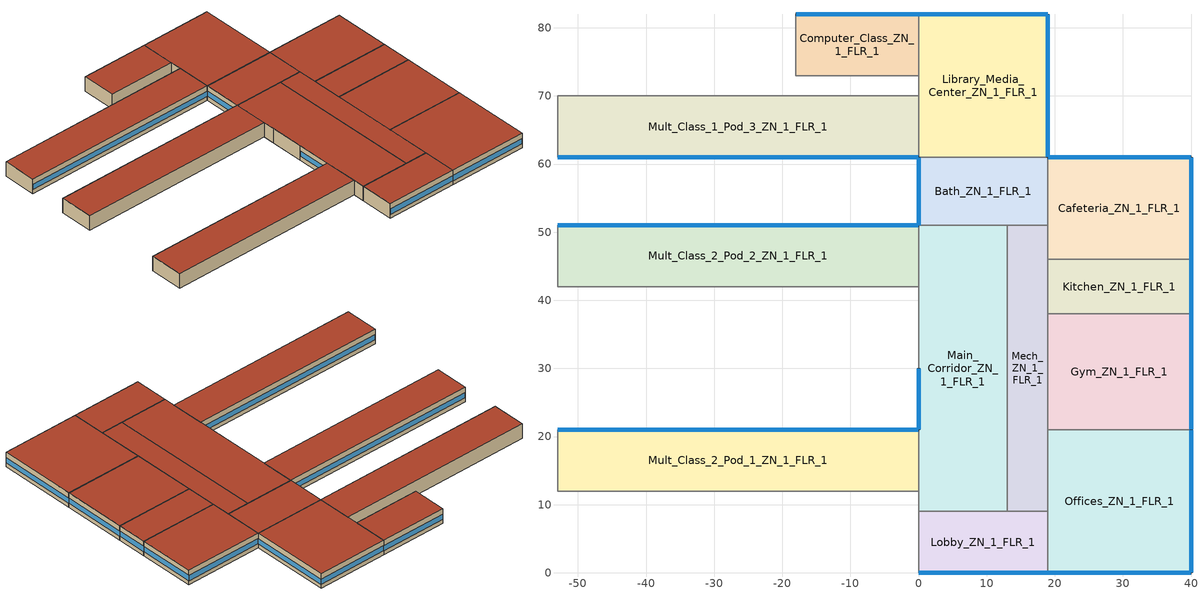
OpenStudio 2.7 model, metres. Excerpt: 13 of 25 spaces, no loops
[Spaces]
Library_Media_Center_ZN_1_FLR_1
 floor ground: 19,82 19,61 0,61 0,82 z0
 wall outside: 19,61 19,82 0,82 z0:4
 wall to Computer_Class_ZN_1_FLR_1: 0,82 0,73 z0:4
 wall to Bath_ZN_1_FLR_1: 0,61 19,61 z0:4
 wall to Mult_Class_1_Pod_3_ZN_1_FLR_1: 0,70 0,61 z0:4
 wall to Corridor_Pod_3_ZN_1_FLR_1: 0,73 0,70 z0:4
 window: 19,61.05 19,81.95 / 18.95,82 0.05,82 z1.1:2.51
 roof outside: 19,61 19,82 0,82 0,61 z4
Main_Corridor_ZN_1_FLR_1
 floor ground: 13,51 13,9 0,9 0,51 z0
 wall outside: 0,30 0,21 z0:4
 wall to Lobby_ZN_1_FLR_1: 0,9 13,9 z0:4
 wall to Mult_Class_2_Pod_2_ZN_1_FLR_1: 0,51 0,42 z0:4
 wall to Mult_Class_2_Pod_1_ZN_1_FLR_1: 0,21 0,12 z0:4
 wall to Corridor_Pod_1_ZN_1_FLR_1: 0,12 0,9 z0:4
 wall to Bath_ZN_1_FLR_1: 13,51 0,51 z0:4
 wall to Mech_ZN_1_FLR_1: 13,9 13,51 z0:4
 wall to Corridor_Pod_2_ZN_1_FLR_1: 0,42 0,39 z0:4
 wall to Mult_Class_1_Pod_2_ZN_1_FLR_1: 0,39 0,30 z0:4
 window: 0,29.95 0,21.05 z1.1:2.52
 roof outside: 13,9 13,51 0,51 0,9 z4
Kitchen_ZN_1_FLR_1
 floor ground: 40,46 40,38 19,38 19,46 z0
 wall outside: 40,38 40,46 z0:4
 wall to Mech_ZN_1_FLR_1: 19,46 19,38 z0:4
 wall to Cafeteria_ZN_1_FLR_1: 40,46 19,46 z0:4
 wall to Gym_ZN_1_FLR_1: 19,38 40,38 z0:4
 window: 40,38.05 40,45.95 z1.1:2.52
 roof outside: 40,38 40,46 19,46 19,38 z4
Computer_Class_ZN_1_FLR_1
 floor ground: 0,82 0,73 -18,73 -18,82 z0
 wall outside: 0,82 -18,82 z0:4
 wall to Corridor_Pod_3_ZN_1_FLR_1: -18,73 0,73 z0:4
 wall to Mult_Class_2_Pod_3_ZN_1_FLR_1: -18,82 -18,73 z0:4
 window: -0.05,82 -17.95,82 z1.1:2.51
 roof outside: 0,73 0,82 -18,82 -18,73 z4
Mech_ZN_1_FLR_1
 floor ground: 19,51 19,9 13,9 13,51 z0
 wall to Lobby_ZN_1_FLR_1: 13,9 19,9 z0:4
 wall to Offices_ZN_1_FLR_1: 19,9 19,21 z0:4
 wall to Gym_ZN_1_FLR_1: 19,21 19,38 z0:4
 wall to Bath_ZN_1_FLR_1: 19,51 13,51 z0:4
 wall to Cafeteria_ZN_1_FLR_1: 19,46 19,51 z0:4
 roof outside: 19,9 19,51 13,51 13,9 z4
Cafeteria_ZN_1_FLR_1
 floor ground: 40,61 40,46 19,46 19,61 z0
 wall outside: 40,46 40,61 19,61 z0:4
 wall to Bath_ZN_1_FLR_1: 19,61 19,51 z0:4
 window: 39.95,61 19.05,61 / 40,46.05 40,60.95 z1.1:2.51
 roof outside: 40,46 40,61 19,61 19,46 z4
Mult_Class_2_Pod_2_ZN_1_FLR_1
 floor ground: 0,51 0,42 -53,42 -53,51 z0
 wall outside: 0,51 -53,51 z0:4
 wall to Corner_Class_2_Pod_2_ZN_1_FLR_1: -53,51 -53,42 z0:4
 wall to Corridor_Pod_2_ZN_1_FLR_1: -53,42 0,42 z0:4
 window: -0.05,51 -52.95,51 z1.1:2.5
 roof outside: 0,42 0,51 -53,51 -53,42 z4
Bath_ZN_1_FLR_1
 floor ground: 19,61 19,51 0,51 0,61 z0
 wall outside: 0,61 0,51 z0:4
 window: 0,60.95 0,51.05 z1.1:2.51
 roof outside: 19,51 19,61 0,61 0,51 z4
Gym_ZN_1_FLR_1
 floor ground: 40,38 40,21 19,21 19,38 z0
 wall outside: 40,21 40,38 z0:4
 wall to Offices_ZN_1_FLR_1: 19,21 40,21 z0:4
 window: 40,21.05 40,37.95 z1.1:2.51
 roof outside: 40,21 40,38 19,38 19,21 z4
Lobby_ZN_1_FLR_1
 floor ground: 19,9 19,0 0,0 0,9 z0
 wall outside: 0,0 19,0 z0:4
 wall to Mult_Class_1_Pod_1_ZN_1_FLR_1: 0,9 0,0 z0:4
 wall to Offices_ZN_1_FLR_1: 19,0 19,9 z0:4
 window: 0.05,0 18.95,0 z1.1:2.51
 roof outside: 19,0 19,9 0,9 0,0 z4
Mult_Class_2_Pod_1_ZN_1_FLR_1
 floor ground: 0,21 0,12 -53,12 -53,21 z0
 wall outside: 0,21 -53,21 z0:4
 wall to Corner_Class_2_Pod_1_ZN_1_FLR_1: -53,21 -53,12 z0:4
 wall to Corridor_Pod_1_ZN_1_FLR_1: -53,12 0,12 z0:4
 window: -0.05,21 -52.95,21 z1.1:2.5
 roof outside: 0,12 0,21 -53,21 -53,12 z4
Offices_ZN_1_FLR_1
 floor ground: 40,21 40,0 19,0 19,21 z0
 wall outside: 19,0 40,0 40,21 z0:4
 window: 19.05,0 39.95,0 / 40,0.05 40,20.95 z1.1:2.51
 roof outside: 40,0 40,21 19,21 19,0 z4
Mult_Class_1_Pod_3_ZN_1_FLR_1
 floor ground: 0,70 0,61 -53,61 -53,70 z0
 wall outside: -53,61 0,61 z0:4
 wall to Corridor_Pod_3_ZN_1_FLR_1: 0,70 -53,70 z0:4
 wall to Corner_Class_1_Pod_3_ZN_1_FLR_1: -53,70 -53,61 z0:4
 window: -52.95,61 -0.05,61 z1.1:2.5
 roof outside: 0,61 0,70 -53,70 -53,61 z4
[Schedule:Ruleset]
Name | Default Day Schedule | Summer Design Day Schedule | Winter Design Day Schedule
SchoolPrimary BLDG_OCC_SCH_Cafeteria | SchoolPrimary BLDG_OCC_SCH_Cafeteria Default | SchoolPrimary BLDG_OCC_SCH_Cafeteria Summer Design Day 3 | SchoolPrimary BLDG_OCC_SCH_Cafeteria Winter Design Day
SchoolPrimary BLDG_OCC_SCH_Gym | SchoolPrimary BLDG_OCC_SCH_Gym Default | SchoolPrimary BLDG_OCC_SCH_Gym Summer Design Day 3 | SchoolPrimary BLDG_OCC_SCH_Gym Winter Design Day
SchoolPrimary BLDG_LIGHT_GYM_SCH | SchoolPrimary BLDG_LIGHT_GYM_SCH Default | SchoolPrimary BLDG_LIGHT_GYM_SCH Summer Design Day | SchoolPrimary BLDG_LIGHT_GYM_SCH Winter Design Day
SchoolPrimary KITCHEN_GAS_EQUIP_SCH | SchoolPrimary KITCHEN_GAS_EQUIP_SCH Default | SchoolPrimary KITCHEN_GAS_EQUIP_SCH Summer Design Day 3 | SchoolPrimary KITCHEN_GAS_EQUIP_SCH Winter Design Day
SchoolPrimary BLDG_LIGHT_LOBBYFLR1_SCH | SchoolPrimary BLDG_LIGHT_LOBBYFLR1_SCH Default | SchoolPrimary BLDG_LIGHT_LOBBYFLR1_SCH Summer Design Day | SchoolPrimary BLDG_LIGHT_LOBBYFLR1_SCH Winter Design Day
SchoolPrimary BLDG_OCC_SCH_Offices | SchoolPrimary BLDG_OCC_SCH_Offices Default | SchoolPrimary BLDG_OCC_SCH_Offices Summer Design Day 3 | SchoolPrimary BLDG_OCC_SCH_Offices Winter Design Day
SchoolPrimary BLDG_LIGHT_BATH_SCH | SchoolPrimary BLDG_LIGHT_BATH_SCH Default | SchoolPrimary BLDG_LIGHT_BATH_SCH Summer Design Day | SchoolPrimary BLDG_LIGHT_BATH_SCH Winter Design Day
[Schedule:Day]
Clothing Schedule Summer Clothes: 24, 0, 0.5
SchoolPrimary BLDG_OCC_SCH_Cafeteria Default; SchoolPrimary BLDG_OCC_SCH_Cafeteria Winter Design Day; SchoolPrimary BLDG_OCC_SCH_Cafeteria Wknd Day; SchoolPrimary BLDG_OCC_SCH_Cafeteria Wknd Day 1; SchoolPrimary BLDG_OCC_SCH Wknd Day; SchoolPrimary BLDG_OCC_SCH Wknd Day 1; SchoolPrimary BLDG_OCC_SCH_Gym Default; SchoolPrimary BLDG_OCC_SCH_Gym Winter Design Day; SchoolPrimary BLDG_OCC_SCH_Gym Wknd Day; SchoolPrimary BLDG_OCC_SCH_Gym Wknd Day 1; SchoolPrimary BLDG_LIGHT_GYM_SCH Winter Design Day; SchoolPrimary BLDG_LIGHT_LOBBYFLR1_SCH Winter Design Day; SchoolPrimary BLDG_OCC_SCH_Offices Default; SchoolPrimary BLDG_OCC_SCH_Offices Winter Design Day; SchoolPrimary BLDG_OCC_SCH_Offices Wknd Day; SchoolPrimary BLDG_OCC_SCH_Offices Wknd Day 1; SchoolPrimary BLDG_LIGHT_BATH_SCH Winter Design Day: 24, 0, 0
SchoolPrimary BLDG_OCC_SCH_Cafeteria Wkdy|SmrDsn Day; SchoolPrimary BLDG_OCC_SCH_Cafeteria Summer Design Day 3; SchoolPrimary BLDG_OCC_SCH_Cafeteria Wkdy|SmrDsn Day 2: 9, 0, 0, 15, 0, 0.95, 20, 0, 0.35, 24, 0, 0
SchoolPrimary BLDG_OCC_SCH_Cafeteria Wkdy|SmrDsn Day 1: 9, 0, 0, 17, 0, 0.15, 19, 0, 0.35, 24, 0, 0
SchoolPrimary BLDG_LIGHT_SCH Wkdy Day; SchoolPrimary BLDG_LIGHT_SCH Wkdy Day 2; SchoolPrimary BLDG_LIGHT_CLASSROOM_SCH Wkdy Day; SchoolPrimary BLDG_LIGHT_CLASSROOM_SCH Wkdy Day 2; SchoolPrimary BLDG_LIGHT_CORRIDOR_SCH Wkdy Day; SchoolPrimary BLDG_LIGHT_CORRIDOR_SCH Wkdy Day 2; SchoolPrimary BLDG_LIGHT_GYM_SCH Wkdy Day; SchoolPrimary BLDG_LIGHT_GYM_SCH Wkdy Day 2; SchoolPrimary BLDG_LIGHT_LIBRARY_SCH Wkdy Day; SchoolPrimary BLDG_LIGHT_LIBRARY_SCH Wkdy Day 2; SchoolPrimary BLDG_LIGHT_LOBBYFLR1_SCH Wkdy Day; SchoolPrimary BLDG_LIGHT_LOBBYFLR1_SCH Wkdy Day 2; SchoolPrimary BLDG_LIGHT_BATH_SCH Wkdy Day; SchoolPrimary BLDG_LIGHT_BATH_SCH Wkdy Day 2: 7, 0, 0.1773, 21, 0, 0.9, 24, 0, 0.1773
SchoolPrimary BLDG_LIGHT_SCH Wknd Day; SchoolPrimary BLDG_LIGHT_SCH Wknd Day 1; SchoolPrimary BLDG_LIGHT_CLASSROOM_SCH Wknd Day; SchoolPrimary BLDG_LIGHT_CLASSROOM_SCH Wknd Day 1; SchoolPrimary BLDG_LIGHT_CORRIDOR_SCH Wknd Day; SchoolPrimary BLDG_LIGHT_CORRIDOR_SCH Wknd Day 1; SchoolPrimary BLDG_LIGHT_GYM_SCH Default; SchoolPrimary BLDG_LIGHT_GYM_SCH Wknd Day; SchoolPrimary BLDG_LIGHT_GYM_SCH Wknd Day 1; SchoolPrimary BLDG_LIGHT_LIBRARY_SCH Wknd Day; SchoolPrimary BLDG_LIGHT_LIBRARY_SCH Wknd Day 1; SchoolPrimary BLDG_LIGHT_LOBBYFLR1_SCH Default; SchoolPrimary BLDG_LIGHT_LOBBYFLR1_SCH Wknd Day; SchoolPrimary BLDG_LIGHT_LOBBYFLR1_SCH Wknd Day 1; SchoolPrimary BLDG_LIGHT_BATH_SCH Default; SchoolPrimary BLDG_LIGHT_BATH_SCH Wknd Day; SchoolPrimary BLDG_LIGHT_BATH_SCH Wknd Day 1: 24, 0, 0.1773
SchoolPrimary BLDG_LIGHT_SCH Wkdy Day 1; SchoolPrimary BLDG_LIGHT_CLASSROOM_SCH Wkdy Day 1; SchoolPrimary BLDG_LIGHT_CORRIDOR_SCH Wkdy Day 1; SchoolPrimary BLDG_LIGHT_GYM_SCH Wkdy Day 1; SchoolPrimary BLDG_LIGHT_LIBRARY_SCH Wkdy Day 1; SchoolPrimary BLDG_LIGHT_LOBBYFLR1_SCH Wkdy Day 1; SchoolPrimary BLDG_LIGHT_BATH_SCH Wkdy Day 1: 8, 0, 0.1773, 20, 0, 0.5, 24, 0, 0.1773
SchoolPrimary KITCHEN_ELEC_EQUIP_SCH Wkdy Day; SchoolPrimary KITCHEN_ELEC_EQUIP_SCH Wkdy Day 1; SchoolPrimary KITCHEN_ELEC_EQUIP_SCH Wkdy Day 2: 8, 0, 0.1, 10, 0, 0.15, 13, 0, 0.25, 15, 0, 0.15, 24, 0, 0.1
SchoolPrimary KITCHEN_ELEC_EQUIP_SCH Wknd Day; SchoolPrimary KITCHEN_ELEC_EQUIP_SCH Wknd Day 1: 24, 0, 0.1
SchoolPrimary INFIL_SCH_PNNL SmrDsn|Wkdy Day: 7, 0, 1, 21, 0, 0.25, 24, 0, 1
SchoolPrimary BLDG_OCC_SCH Wkdy|SmrDsn Day; SchoolPrimary BLDG_OCC_SCH Wkdy|SmrDsn Day 2: 8, 0, 0, 16, 0, 0.95, 21, 0, 0.15, 24, 0, 0
SchoolPrimary BLDG_OCC_SCH Wkdy|SmrDsn Day 1: 8, 0, 0, 21, 0, 0.15, 24, 0, 0
SchoolPrimary BLDG_EQUIP_SCH Wkdy Day; SchoolPrimary BLDG_EQUIP_SCH Wkdy Day 2: 8, 0, 0.35, 17, 0, 0.95, 24, 0, 0.35
SchoolPrimary BLDG_EQUIP_SCH Wknd Day: 24, 0, 0.35
SchoolPrimary BLDG_EQUIP_SCH Wkdy Day 1: 8, 0, 0.25, 17, 0, 0.5, 24, 0, 0.25
SchoolPrimary BLDG_EQUIP_SCH Wknd Day 1: 24, 0, 0.25
SchoolPrimary BLDG_OCC_SCH_Gym Wkdy|SmrDsn Day; SchoolPrimary BLDG_OCC_SCH_Gym Summer Design Day 3; SchoolPrimary BLDG_OCC_SCH_Gym Wkdy|SmrDsn Day 2: 8, 0, 0, 16, 0, 0.35, 21, 0, 0.95, 24, 0, 0
SchoolPrimary BLDG_OCC_SCH_Gym Wkdy|SmrDsn Day 1: 8, 0, 0, 21, 0, 0.35, 24, 0, 0
SchoolPrimary BLDG_LIGHT_GYM_SCH Summer Design Day; SchoolPrimary BLDG_LIGHT_LOBBYFLR1_SCH Summer Design Day; SchoolPrimary BLDG_LIGHT_BATH_SCH Summer Design Day; SchoolPrimary ALWAYS_ON Default; SchoolPrimary ALWAYS_ON Winter Design Day; SchoolPrimary ALWAYS_ON Summer Design Day: 24, 0, 1
SchoolPrimary KITCHEN_GAS_EQUIP_SCH Default; SchoolPrimary KITCHEN_GAS_EQUIP_SCH Winter Design Day; SchoolPrimary KITCHEN_GAS_EQUIP_SCH Wknd Day; SchoolPrimary KITCHEN_GAS_EQUIP_SCH Wknd Day 1: 24, 0, 0.02
SchoolPrimary KITCHEN_GAS_EQUIP_SCH Wkdy|SmrDsn Day; SchoolPrimary KITCHEN_GAS_EQUIP_SCH Wkdy|SmrDsn Day 1; SchoolPrimary KITCHEN_GAS_EQUIP_SCH Summer Design Day 3; SchoolPrimary KITCHEN_GAS_EQUIP_SCH Wkdy|SmrDsn Day 2: 8, 0, 0.02, 10, 0, 0.15, 13, 0, 0.2, 15, 0, 0.1, 24, 0, 0.02
SchoolPrimary BLDG_OCC_SCH_Offices Wkdy|SmrDsn Day; SchoolPrimary BLDG_OCC_SCH_Offices Summer Design Day 3; SchoolPrimary BLDG_OCC_SCH_Offices Wkdy|SmrDsn Day 2: 8, 0, 0, 17, 0, 0.95, 21, 0, 0.15, 24, 0, 0
SchoolPrimary BLDG_OCC_SCH_Offices Wkdy|SmrDsn Day 1: 8, 0, 0, 17, 0, 0.5, 21, 0, 0.15, 24, 0, 0
[Schedule:Rule] Date Specification Type=DateRange; Start Day=1
Name | Schedule Ruleset | Rule Order | Day Schedule | Apply Monday | Apply Tuesday | Apply Wednesday | Apply Thursday | Apply Friday | Start Month | End Month | End Day | Apply Sunday | Apply Saturday
Schedule Rule 2 | SchoolPrimary BLDG_OCC_SCH_Cafeteria | 4 | SchoolPrimary BLDG_OCC_SCH_Cafeteria Wkdy|SmrDsn Day | Yes | Yes | Yes | Yes | Yes | 1 | 6 | 30
Schedule Rule 3 | SchoolPrimary BLDG_OCC_SCH_Cafeteria | 3 | SchoolPrimary BLDG_OCC_SCH_Cafeteria Wknd Day |  |  |  |  |  | 1 | 6 | 30 | Yes | Yes
Schedule Rule 4 | SchoolPrimary BLDG_OCC_SCH_Cafeteria | 2 | SchoolPrimary BLDG_OCC_SCH_Cafeteria Wkdy|SmrDsn Day 1 | Yes | Yes | Yes | Yes | Yes | 7 | 9 | 1
Schedule Rule 5 | SchoolPrimary BLDG_OCC_SCH_Cafeteria | 1 | SchoolPrimary BLDG_OCC_SCH_Cafeteria Wknd Day 1 |  |  |  |  |  | 7 | 9 | 1 | Yes | Yes
Schedule Rule 6 | SchoolPrimary BLDG_OCC_SCH_Cafeteria | 0 | SchoolPrimary BLDG_OCC_SCH_Cafeteria Wkdy|SmrDsn Day 2 | Yes | Yes | Yes | Yes | Yes | 9 | 12 | 31
Schedule Rule 40 | SchoolPrimary BLDG_OCC_SCH_Gym | 4 | SchoolPrimary BLDG_OCC_SCH_Gym Wkdy|SmrDsn Day | Yes | Yes | Yes | Yes | Yes | 1 | 6 | 30
Schedule Rule 41 | SchoolPrimary BLDG_OCC_SCH_Gym | 3 | SchoolPrimary BLDG_OCC_SCH_Gym Wknd Day |  |  |  |  |  | 1 | 6 | 30 | Yes | Yes
Schedule Rule 42 | SchoolPrimary BLDG_OCC_SCH_Gym | 2 | SchoolPrimary BLDG_OCC_SCH_Gym Wkdy|SmrDsn Day 1 | Yes | Yes | Yes | Yes | Yes | 7 | 9 | 1
Schedule Rule 43 | SchoolPrimary BLDG_OCC_SCH_Gym | 1 | SchoolPrimary BLDG_OCC_SCH_Gym Wknd Day 1 |  |  |  |  |  | 7 | 9 | 1 | Yes | Yes
Schedule Rule 44 | SchoolPrimary BLDG_OCC_SCH_Gym | 0 | SchoolPrimary BLDG_OCC_SCH_Gym Wkdy|SmrDsn Day 2 | Yes | Yes | Yes | Yes | Yes | 9 | 12 | 31
Schedule Rule 45 | SchoolPrimary BLDG_LIGHT_GYM_SCH | 4 | SchoolPrimary BLDG_LIGHT_GYM_SCH Wkdy Day | Yes | Yes | Yes | Yes | Yes | 1 | 6 | 30
Schedule Rule 46 | SchoolPrimary BLDG_LIGHT_GYM_SCH | 3 | SchoolPrimary BLDG_LIGHT_GYM_SCH Wknd Day |  |  |  |  |  | 1 | 6 | 30 | Yes | Yes
Schedule Rule 47 | SchoolPrimary BLDG_LIGHT_GYM_SCH | 2 | SchoolPrimary BLDG_LIGHT_GYM_SCH Wkdy Day 1 | Yes | Yes | Yes | Yes | Yes | 7 | 9 | 1
Schedule Rule 48 | SchoolPrimary BLDG_LIGHT_GYM_SCH | 1 | SchoolPrimary BLDG_LIGHT_GYM_SCH Wknd Day 1 |  |  |  |  |  | 7 | 9 | 1 | Yes | Yes
Schedule Rule 49 | SchoolPrimary BLDG_LIGHT_GYM_SCH | 0 | SchoolPrimary BLDG_LIGHT_GYM_SCH Wkdy Day 2 | Yes | Yes | Yes | Yes | Yes | 9 | 12 | 31
Schedule Rule 50 | SchoolPrimary KITCHEN_GAS_EQUIP_SCH | 4 | SchoolPrimary KITCHEN_GAS_EQUIP_SCH Wkdy|SmrDsn Day | Yes | Yes | Yes | Yes | Yes | 1 | 6 | 30
Schedule Rule 51 | SchoolPrimary KITCHEN_GAS_EQUIP_SCH | 3 | SchoolPrimary KITCHEN_GAS_EQUIP_SCH Wknd Day |  |  |  |  |  | 1 | 6 | 30 | Yes | Yes
Schedule Rule 52 | SchoolPrimary KITCHEN_GAS_EQUIP_SCH | 2 | SchoolPrimary KITCHEN_GAS_EQUIP_SCH Wkdy|SmrDsn Day 1 | Yes | Yes | Yes | Yes | Yes | 7 | 9 | 1
Schedule Rule 53 | SchoolPrimary KITCHEN_GAS_EQUIP_SCH | 1 | SchoolPrimary KITCHEN_GAS_EQUIP_SCH Wknd Day 1 |  |  |  |  |  | 7 | 9 | 1 | Yes | Yes
Schedule Rule 54 | SchoolPrimary KITCHEN_GAS_EQUIP_SCH | 0 | SchoolPrimary KITCHEN_GAS_EQUIP_SCH Wkdy|SmrDsn Day 2 | Yes | Yes | Yes | Yes | Yes | 9 | 12 | 31
Schedule Rule 60 | SchoolPrimary BLDG_LIGHT_LOBBYFLR1_SCH | 4 | SchoolPrimary BLDG_LIGHT_LOBBYFLR1_SCH Wkdy Day | Yes | Yes | Yes | Yes | Yes | 1 | 6 | 30
Schedule Rule 61 | SchoolPrimary BLDG_LIGHT_LOBBYFLR1_SCH | 3 | SchoolPrimary BLDG_LIGHT_LOBBYFLR1_SCH Wknd Day |  |  |  |  |  | 1 | 6 | 30 | Yes | Yes
Schedule Rule 62 | SchoolPrimary BLDG_LIGHT_LOBBYFLR1_SCH | 2 | SchoolPrimary BLDG_LIGHT_LOBBYFLR1_SCH Wkdy Day 1 | Yes | Yes | Yes | Yes | Yes | 7 | 9 | 1
Schedule Rule 63 | SchoolPrimary BLDG_LIGHT_LOBBYFLR1_SCH | 1 | SchoolPrimary BLDG_LIGHT_LOBBYFLR1_SCH Wknd Day 1 |  |  |  |  |  | 7 | 9 | 1 | Yes | Yes
Schedule Rule 64 | SchoolPrimary BLDG_LIGHT_LOBBYFLR1_SCH | 0 | SchoolPrimary BLDG_LIGHT_LOBBYFLR1_SCH Wkdy Day 2 | Yes | Yes | Yes | Yes | Yes | 9 | 12 | 31
Schedule Rule 65 | SchoolPrimary BLDG_OCC_SCH_Offices | 4 | SchoolPrimary BLDG_OCC_SCH_Offices Wkdy|SmrDsn Day | Yes | Yes | Yes | Yes | Yes | 1 | 6 | 30
Schedule Rule 66 | SchoolPrimary BLDG_OCC_SCH_Offices | 3 | SchoolPrimary BLDG_OCC_SCH_Offices Wknd Day |  |  |  |  |  | 1 | 6 | 30 | Yes | Yes
Schedule Rule 67 | SchoolPrimary BLDG_OCC_SCH_Offices | 2 | SchoolPrimary BLDG_OCC_SCH_Offices Wkdy|SmrDsn Day 1 | Yes | Yes | Yes | Yes | Yes | 7 | 9 | 1
Schedule Rule 68 | SchoolPrimary BLDG_OCC_SCH_Offices | 1 | SchoolPrimary BLDG_OCC_SCH_Offices Wknd Day 1 |  |  |  |  |  | 7 | 9 | 1 | Yes | Yes
Schedule Rule 69 | SchoolPrimary BLDG_OCC_SCH_Offices | 0 | SchoolPrimary BLDG_OCC_SCH_Offices Wkdy|SmrDsn Day 2 | Yes | Yes | Yes | Yes | Yes | 9 | 12 | 31
Schedule Rule 70 | SchoolPrimary BLDG_LIGHT_BATH_SCH | 4 | SchoolPrimary BLDG_LIGHT_BATH_SCH Wkdy Day | Yes | Yes | Yes | Yes | Yes | 1 | 6 | 30
Schedule Rule 71 | SchoolPrimary BLDG_LIGHT_BATH_SCH | 3 | SchoolPrimary BLDG_LIGHT_BATH_SCH Wknd Day |  |  |  |  |  | 1 | 6 | 30 | Yes | Yes
Schedule Rule 72 | SchoolPrimary BLDG_LIGHT_BATH_SCH | 2 | SchoolPrimary BLDG_LIGHT_BATH_SCH Wkdy Day 1 | Yes | Yes | Yes | Yes | Yes | 7 | 9 | 1
Schedule Rule 73 | SchoolPrimary BLDG_LIGHT_BATH_SCH | 1 | SchoolPrimary BLDG_LIGHT_BATH_SCH Wknd Day 1 |  |  |  |  |  | 7 | 9 | 1 | Yes | Yes
Schedule Rule 74 | SchoolPrimary BLDG_LIGHT_BATH_SCH | 0 | SchoolPrimary BLDG_LIGHT_BATH_SCH Wkdy Day 2 | Yes | Yes | Yes | Yes | Yes | 9 | 12 | 31
